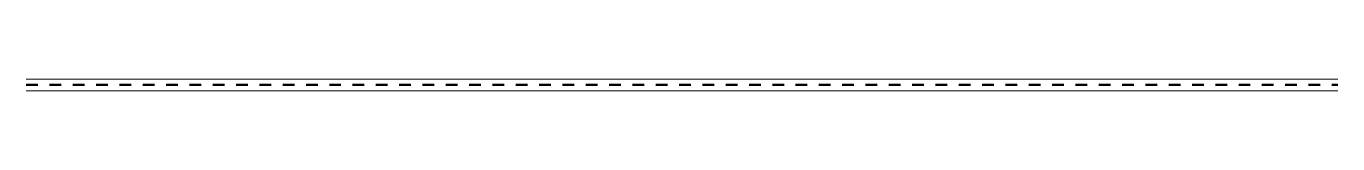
# Model space of a CAD drawing. Header units: metres. Extents: x 0 to 225, y 0 to 2.
import ezdxf

# ---------------------------------------------------------------- set-up
doc = ezdxf.new("R2010")
doc.units = ezdxf.units.M
doc.linetypes.add('Streep 2_2', pattern=[4, 2, -2])
doc.layers.add('A-DETL-GENF', color=92, linetype='Continuous', lineweight=18)

# ---------------------------------------------------------------- blocks, each defined once
blk = doc.blocks.new('30 loodslabbe - 2mm-2640871-00_0 Basismaterialen')
at = {"layer": 'A-DETL-GENF'}
for p, q in [((0, 2), (225, 2)), ((0, 0), (225, 0))]:
    blk.add_line(p, q, dxfattribs=at)
at = {"layer": 'A-DETL-GENF', "linetype": 'Streep 2_2', "lineweight": 50}
blk.add_line((0, 1), (225, 1), dxfattribs=at)

msp = doc.modelspace()

# ---------------------------------------------------------------- block references
msp.add_blockref('30 loodslabbe - 2mm-2640871-00_0 Basismaterialen', (0, 0))

doc.saveas('drawing.dxf')
